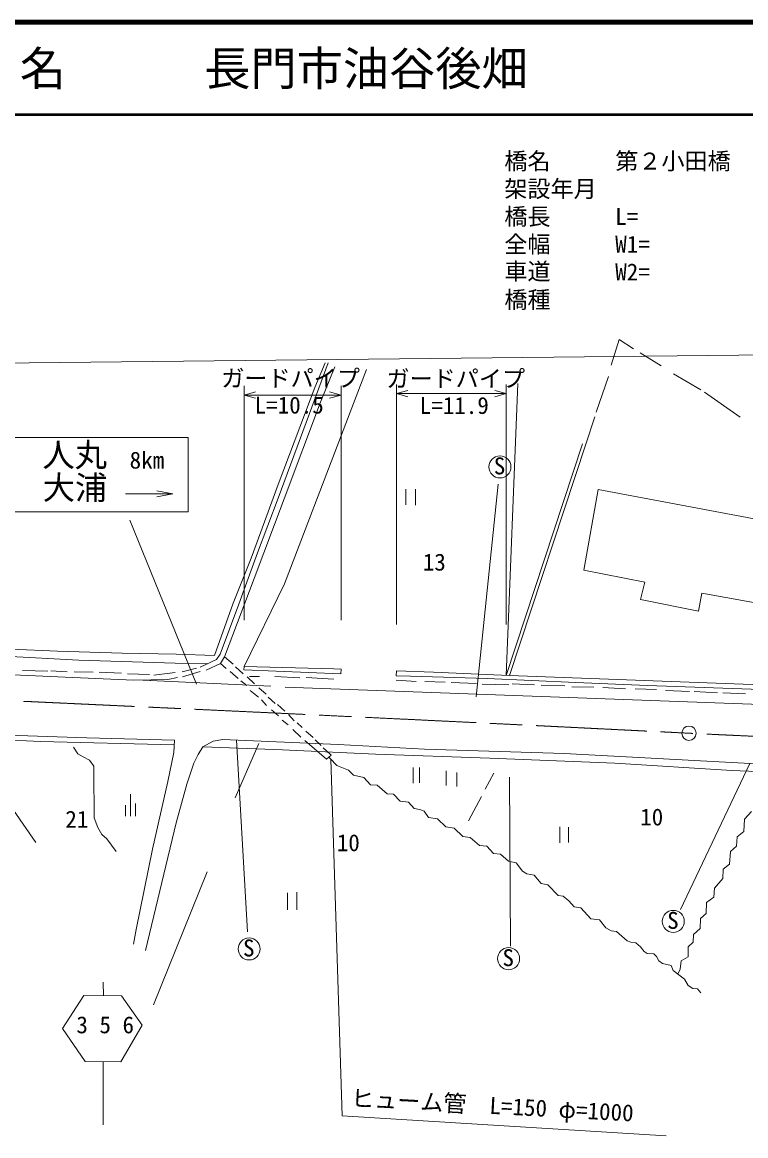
# Model space of a CAD drawing. Units: millimetres, scale not verified. Extents: x 40000 to 680000, y 20000 to 380000.
# Drawn here: x 378145 to 456434, y 259481 to 380000 of the extents above; entities that cross this region are included whole.
import ezdxf
from ezdxf.enums import TextEntityAlignment as Align

# ---------------------------------------------------------------- set-up
doc = ezdxf.new("R2010")
doc.units = ezdxf.units.MM
doc.header["$LTSCALE"] = 1000
doc.linetypes.add('CHAIN', pattern=[18.5, 12, -1.5, 3.5, -1.5])
for name, color, linetype, lineweight in [('M-BMK', 2, 'CHAIN', 13), ('M-TTL', 2, 'Continuous', 140), ('M-TTL-LINE', 7, 'Continuous', 50), ('M-TTL-TXT', 7, 'Continuous', 13), ('M-WORK', 1, 'Continuous', 13)]:
    doc.layers.add(name, color=color, linetype=linetype, lineweight=lineweight)
doc.layers.add('M-STR-HTXT', color=7, linetype='Continuous')
doc.styles.add('ＭＳ ゴシック', font='')
doc.styles.get('ＭＳ ゴシック').set_extended_font_data('MS Gothic')

msp = doc.modelspace()

# ---------------------------------------------------------------- linework, layer by layer
at = {"layer": 'M-BMK'}
msp.add_open_spline([(359824, 307359), (403884, 305308), (414960, 304822), (450293, 303048), (466128, 302253), (475021, 302174), (490831, 300979), (495839, 300600), (498626, 300161), (503635, 299787), (509005, 299386), (512013, 299149), (517390, 298858), (519625, 298738), (520878, 298689), (523114, 298591), (533386, 298142), (536827, 298143), (549184, 297904)], degree=3, knots=[0, 0, 0, 0, 1, 1, 1, 2, 2, 2, 3, 3, 3, 4, 4, 4, 5, 5, 5, 6, 6, 6, 6], dxfattribs=at)
at = {"layer": 'M-TTL'}
msp.add_line((680000, 380000), (40000, 380000), dxfattribs=at)
at = {"layer": 'M-TTL-LINE'}
msp.add_line((40000, 370000), (680000, 370000), dxfattribs=at)
at = {"layer": 'M-WORK'}
for p, q in [((441886, 342878), (442755, 345662)), ((442755, 345662), (444292, 344637)), ((81427, 339876), (516350, 344632)), ((445027, 344214), (447299, 342811)), ((415387, 342414), (406537, 319216)), ((409244, 337637), (411237, 343145)), ((409822, 340484), (410926, 343142)), ((410429, 338868), (411958, 342714)), ((440260, 337799), (441597, 341653)), ((448635, 341965), (451575, 340227)), ((402141, 315285), (402141, 340652)), ((402141, 339652), (403391, 339999)), ((405958, 330246), (409822, 340484)), ((412637, 339652), (411387, 339999)), ((412637, 315285), (412637, 340652)), ((418635, 314802), (418635, 340802)), ((418635, 339802), (419885, 340149)), ((430524, 339802), (429274, 340149)), ((431786, 340887), (430524, 309313)), ((430524, 314802), (430524, 340802)), ((451976, 339960), (455819, 337243)), ((402141, 339652), (412637, 339652)), ((402141, 339652), (403391, 339305)), ((406494, 328407), (410429, 338868)), ((412637, 339652), (411387, 339305)), ((418635, 339802), (430524, 339802)), ((418635, 339802), (419885, 339454)), ((430524, 339802), (429274, 339454)), ((405840, 328496), (409244, 337637)), ((439127, 334330), (440105, 337287)), ((372056, 335039), (396080, 335039)), ((396080, 335039), (396080, 326997)), ((438780, 334369), (430524, 309313)), ((430883, 309312), (439127, 334330)), ((402901, 322004), (405958, 330246)), ((394452, 328965), (392690, 329280)), ((419661, 329464), (419661, 327772)), ((420693, 329467), (420693, 327740)), ((429648, 329996), (427252, 306976)), ((438904, 320687), (440476, 329433)), ((440476, 329433), (461546, 325468)), ((389311, 328965), (394452, 328965)), ((394452, 328965), (392690, 328647)), ((403223, 319810), (406494, 328407)), ((403604, 322587), (405840, 328496)), ((396080, 326997), (372056, 326997)), ((396995, 308357), (389772, 326112)), ((400982, 317140), (402901, 322004)), ((401566, 317006), (403604, 322587)), ((445515, 319403), (438904, 320687)), ((400036, 311319), (403223, 319810)), ((445040, 317512), (445515, 319403)), ((406537, 319216), (402141, 310285)), ((451692, 318225), (451316, 316255)), ((459879, 316740), (451692, 318225)), ((398951, 311454), (400982, 317140)), ((399574, 311611), (401566, 317006)), ((451316, 316255), (445040, 317512)), ((376239, 311375), (384280, 310952)), ((376954, 312137), (381954, 311929)), ((381954, 311929), (388962, 311711)), ((384280, 310952), (394682, 310618)), ((388962, 311711), (394813, 311593)), ((394813, 311593), (398951, 311454)), ((397386, 310186), (399168, 311027)), ((399168, 311027), (399574, 311611)), ((399600, 310600), (400036, 311319)), ((400036, 311319), (400957, 310527)), ((378187, 309847), (380915, 309759)), ((381232, 309786), (383014, 309689)), ((394682, 310618), (398192, 310566)), ((395436, 309681), (397000, 310106)), ((398039, 309869), (399600, 310600)), ((400204, 310065), (399600, 310600)), ((401213, 310248), (402067, 309477)), ((402121, 309900), (402141, 310285)), ((412622, 309459), (402121, 309900)), ((402141, 310285), (411856, 310012)), ((411856, 310012), (412637, 309990)), ((412637, 309990), (412622, 309459)), ((412637, 309990), (412622, 309459)), ((418635, 309802), (418619, 309263)), ((418635, 309802), (418619, 309263)), ((418635, 309802), (422636, 309641)), ((374540, 309483), (382781, 309127)), ((382781, 309127), (390235, 308785)), ((383775, 309705), (385818, 309664)), ((386470, 309656), (388876, 309532)), ((389523, 309461), (391908, 309391)), ((390235, 308785), (393903, 308874)), ((391199, 308808), (405038, 308139)), ((392370, 309342), (394704, 309611)), ((393903, 308874), (394928, 309097)), ((395492, 309143), (397379, 309730)), ((401491, 308967), (400628, 309719)), ((402428, 308197), (401790, 308720)), ((402492, 309149), (403284, 308384)), ((402743, 309198), (403812, 309178)), ((405488, 309171), (408181, 309053)), ((408878, 309069), (411868, 308911)), ((418606, 308800), (420764, 308647)), ((420152, 309217), (418619, 309263)), ((428458, 308959), (420152, 309217)), ((421695, 308634), (423919, 308561)), ((422636, 309641), (430011, 309314)), ((424566, 308541), (427304, 308436)), ((438050, 308536), (428458, 308959)), ((430011, 309314), (430883, 309312)), ((430883, 309312), (459988, 308196)), ((445801, 308224), (438050, 308536)), ((403714, 306966), (402817, 307666)), ((403759, 307962), (404529, 307293)), ((406597, 308050), (459033, 306138)), ((412576, 307832), (412576, 307832)), ((427930, 308375), (430806, 308291)), ((431162, 308400), (433578, 308301)), ((434280, 308241), (436844, 308162)), ((437626, 308063), (440012, 308033)), ((440953, 307984), (443427, 307835)), ((444478, 307849), (446774, 307777)), ((459766, 307707), (445801, 308224)), ((447744, 307678), (450358, 307579)), ((450859, 307546), (453387, 307434)), ((453948, 307407), (456396, 307315)), ((404592, 306042), (404018, 306656)), ((404767, 306957), (405526, 306264)), ((405750, 306171), (406542, 305432)), ((405875, 304925), (405116, 305579)), ((406938, 305066), (407562, 304393)), ((406911, 303942), (406277, 304470)), ((407888, 304165), (408423, 303670)), ((371870, 302997), (385115, 302552)), ((380126, 302149), (372375, 302535)), ((385115, 302552), (394618, 302314)), ((408283, 302629), (407406, 303467)), ((408829, 303284), (409621, 302581)), ((394588, 301776), (380126, 302149)), ((383699, 301525), (384159, 300813)), ((394618, 302314), (394542, 300956)), ((397193, 300750), (397678, 301572)), ((397678, 301572), (398797, 302186)), ((397678, 301572), (406305, 301243)), ((398797, 302186), (399856, 302354)), ((399856, 302354), (412344, 301819)), ((401193, 296069), (403732, 301949)), ((401338, 302291), (402512, 281541)), ((411071, 300226), (408719, 302246)), ((409826, 302333), (410506, 301726)), ((410704, 301475), (411456, 300782)), ((412344, 301819), (421669, 301329)), ((421669, 301329), (436800, 300854)), ((384159, 300813), (384738, 300486)), ((384738, 300486), (385436, 300145)), ((385436, 300145), (385896, 299476)), ((394542, 300956), (393895, 297811)), ((396708, 299800), (397193, 300750)), ((406305, 301243), (416353, 300778)), ((411071, 300226), (411581, 300662)), ((411467, 300309), (411330, 300448)), ((411581, 300662), (411456, 300782)), ((412191, 299554), (411467, 300309)), ((411539, 300235), (412750, 261619)), ((416353, 300778), (428737, 300343)), ((428737, 300343), (442269, 299798)), ((436800, 300854), (457586, 299739)), ((385896, 299476), (385896, 298957)), ((385896, 298957), (385911, 293893)), ((395936, 297543), (396708, 299800)), ((413465, 299065), (412191, 299554)), ((413980, 298524), (413465, 299065)), ((420445, 299336), (420445, 297626)), ((421145, 299322), (421145, 297666)), ((424029, 298992), (424029, 297402)), ((442269, 299798), (454943, 298999)), ((456876, 299777), (449377, 283970)), ((454943, 298999), (457669, 298900)), ((393895, 297811), (392223, 290483)), ((415108, 298241), (413980, 298524)), ((415840, 297453), (415108, 298241)), ((425164, 298814), (425164, 297290)), ((428233, 296993), (429168, 298731)), ((430857, 298288), (430985, 280001)), ((394790, 293331), (395936, 297543)), ((416553, 297420), (415840, 297453)), ((417635, 296496), (416553, 297420)), ((418321, 296436), (417635, 296496)), ((389856, 296459), (389856, 294070)), ((390393, 295425), (390393, 294074)), ((419041, 295684), (418321, 296436)), ((419938, 295578), (419041, 295684)), ((420552, 294899), (419938, 295578)), ((426451, 293563), (427854, 296191)), ((379603, 291229), (377182, 294703)), ((389315, 295267), (389315, 294074)), ((421159, 294800), (420552, 294899)), ((421648, 294621), (421159, 294800)), ((422116, 293909), (421648, 294621)), ((456304, 293753), (457061, 294567)), ((385911, 293893), (386305, 292854)), ((391483, 279536), (394790, 293331)), ((423086, 293764), (422116, 293909)), ((423990, 292925), (423086, 293764)), ((424868, 292760), (423990, 292925)), ((436310, 292910), (436310, 291194)), ((437260, 292890), (437260, 291220)), ((456236, 292417), (456304, 293753)), ((386305, 292854), (386760, 292101)), ((386760, 292101), (387285, 291616)), ((425805, 291876), (424868, 292760)), ((426624, 291757), (425805, 291876)), ((427633, 290886), (426624, 291757)), ((455448, 290816), (455497, 291836)), ((455497, 291836), (456236, 292417)), ((387285, 291616), (388314, 290260)), ((392223, 290483), (390476, 281804)), ((428406, 290820), (427633, 290886)), ((429145, 290015), (428406, 290820)), ((454775, 290248), (455448, 290816)), ((429890, 289969), (429145, 290015)), ((430755, 289190), (429890, 289969)), ((454694, 288865), (454775, 290248)), ((392359, 273641), (398165, 288045)), ((431600, 289012), (430755, 289190)), ((432286, 288101), (431600, 289012)), ((432761, 287817), (432286, 288101)), ((453961, 287333), (453981, 288323)), ((453981, 288323), (454694, 288865)), ((433527, 287679), (432761, 287817)), ((434312, 286788), (433527, 287679)), ((453037, 286288), (453961, 287333)), ((406840, 285788), (406840, 283930)), ((407874, 285831), (407874, 283930)), ((435005, 286636), (434312, 286788)), ((436127, 285494), (435005, 286636)), ((452985, 285314), (453037, 286288)), ((436688, 285422), (436127, 285494)), ((437282, 284907), (436688, 285422)), ((437869, 284247), (437282, 284907)), ((452171, 283539), (452189, 284720)), ((452189, 284720), (452985, 285314)), ((438582, 284155), (437869, 284247)), ((439656, 282962), (438582, 284155)), ((451525, 282984), (452171, 283539)), ((440593, 282857), (439656, 282962)), ((441312, 281999), (440593, 282857)), ((451498, 281928), (451525, 282984)), ((390476, 281804), (390193, 280200)), ((441860, 281675), (441312, 281999)), ((442454, 281576), (441860, 281675)), ((443615, 280586), (442454, 281576)), ((450761, 280433), (450778, 281254)), ((450778, 281254), (451498, 281928)), ((443998, 280448), (443615, 280586)), ((444526, 280375), (443998, 280448)), ((445054, 279926), (444526, 280375)), ((445450, 279412), (445054, 279926)), ((450189, 279938), (450761, 280433)), ((450189, 278847), (450189, 279938)), ((445760, 279214), (445450, 279412)), ((446480, 279154), (445760, 279214)), ((446777, 278897), (446480, 279154)), ((447047, 278395), (446777, 278897)), ((449357, 277510), (449441, 278412)), ((449441, 278412), (450189, 278847)), ((447427, 278115), (447047, 278395)), ((448357, 277897), (447427, 278115)), ((448585, 277353), (448357, 277897)), ((449812, 276412), (448585, 277353)), ((449095, 276962), (449357, 277510)), ((386889, 276118), (386918, 274641)), ((450208, 275759), (449812, 276412)), ((450717, 275424), (450208, 275759)), ((451198, 275377), (450717, 275424)), ((451564, 274957), (451198, 275377)), ((382508, 271098), (384820, 274646)), ((384820, 274646), (388889, 274636)), ((388889, 274636), (391127, 271442)), ((391127, 271442), (388823, 267489)), ((384956, 267508), (382508, 271098)), ((388823, 267489), (384956, 267508)), ((386903, 267498), (386903, 260660)), ((412750, 261619), (447838, 259481))]:
    msp.add_line(p, q, dxfattribs=at)
for centre, radius in [((429835, 331877), 1193), ((450293, 303048), 778), ((448594, 282684), 1193), ((402698, 279702), 1193), ((430771, 278648), 1193)]:
    msp.add_circle(centre, radius, dxfattribs=at)

# ---------------------------------------------------------------- texts
at = {"layer": 'M-STR-HTXT', "style": 'ＭＳ ゴシック'}
for s, p in [('橋名', (430310, 363509)), ('第２小田橋', (442310, 363509)), ('架設年月', (430310, 360509)), ('橋長', (430310, 357509)), ('L=', (442310, 357509)), ('全幅', (430310, 354509)), ('W1=', (442310, 354509)), ('車道', (430310, 351569)), ('W2=', (442310, 351509)), ('橋種', (430310, 348509))]:
    msp.add_text(s, height=1833, dxfattribs=at).set_placement(p, align=Align.BOTTOM_LEFT)
at = {"layer": 'M-TTL-TXT', "style": 'ＭＳ ゴシック'}
msp.add_text('地 名      長門市油谷後畑', height=3666, dxfattribs=at).set_placement((370380, 375000), align=Align.MIDDLE_LEFT)
at = {"layer": 'M-WORK', "style": 'ＭＳ ゴシック'}
for s, height, p in [('ガードパイプ', 1833, (399684, 340002)), ('ガードパイプ', 1833, (417548, 339964)), ('L=10.5', 1833, (403292, 337096)), ('L=11.9', 1833, (421156, 337057)), ('人丸', 2566, (380320, 331117)), ('8km', 1833, (389763, 331140)), ('S', 1833, (429174, 330516)), ('大浦', 2566, (380353, 327580)), ('13', 1833, (421486, 320103)), ('21', 1833, (382805, 292274)), ('10', 1833, (445014, 292514)), ('10', 1833, (412178, 289730)), ('S', 1833, (447933, 281323)), ('S', 1833, (402037, 278340)), ('S', 1833, (430109, 277286)), ('3 5 6', 1833, (384002, 270020))]:
    msp.add_text(s, height=height, dxfattribs=at).set_placement(p, align=Align.BOTTOM_LEFT)
msp.add_text('ヒューム管\u3000L=150 φ=1000', height=1833, rotation=356.906, dxfattribs=at).set_placement((413654, 262120), align=Align.BOTTOM_LEFT)

doc.saveas('drawing.dxf')
